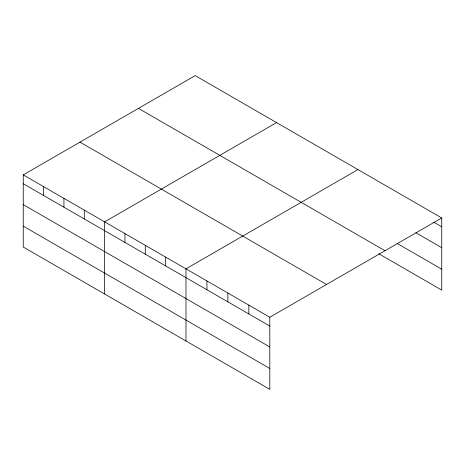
<?xml version="1.0" encoding="UTF-8"?>
<svg xmlns="http://www.w3.org/2000/svg" width="465" height="465" viewBox="0 0 465 465"><rect width="100%" height="100%" fill="white"/><g stroke="black" fill="none" stroke-linecap="round" stroke-linejoin="round"><path stroke-width="0.7" d="M269.81 346.954L269.81 317.24L23.25 174.887L23.25 247.031L269.81 389.379L269.81 346.954L23.25 204.606M378.876 253.814L441.75 290.114L441.75 217.969L195.19 75.621L23.25 174.887M276.559 122.591L104.613 221.863L104.613 294.008M357.922 169.568L185.977 268.84L185.977 340.985M269.81 317.24L441.75 217.969M433.735 222.165L441.75 226.792M415.861 232.738L441.75 247.688M397.372 243.59L441.75 269.218M138.454 108.38L385.008 250.728M79.992 142.127L326.546 284.481M23.25 183.71L269.81 326.064M23.25 226.135L269.81 368.483M248.851 305.139L248.851 313.962M227.891 293.037L227.891 301.861M206.937 280.941L206.937 289.765M165.639 257.093L165.639 265.916M145.295 245.351L145.295 254.175M124.957 233.61L124.957 242.434M84.275 210.122L84.275 218.945M63.932 198.375L63.932 207.198M43.594 186.634L43.594 195.457"/></g></svg>
